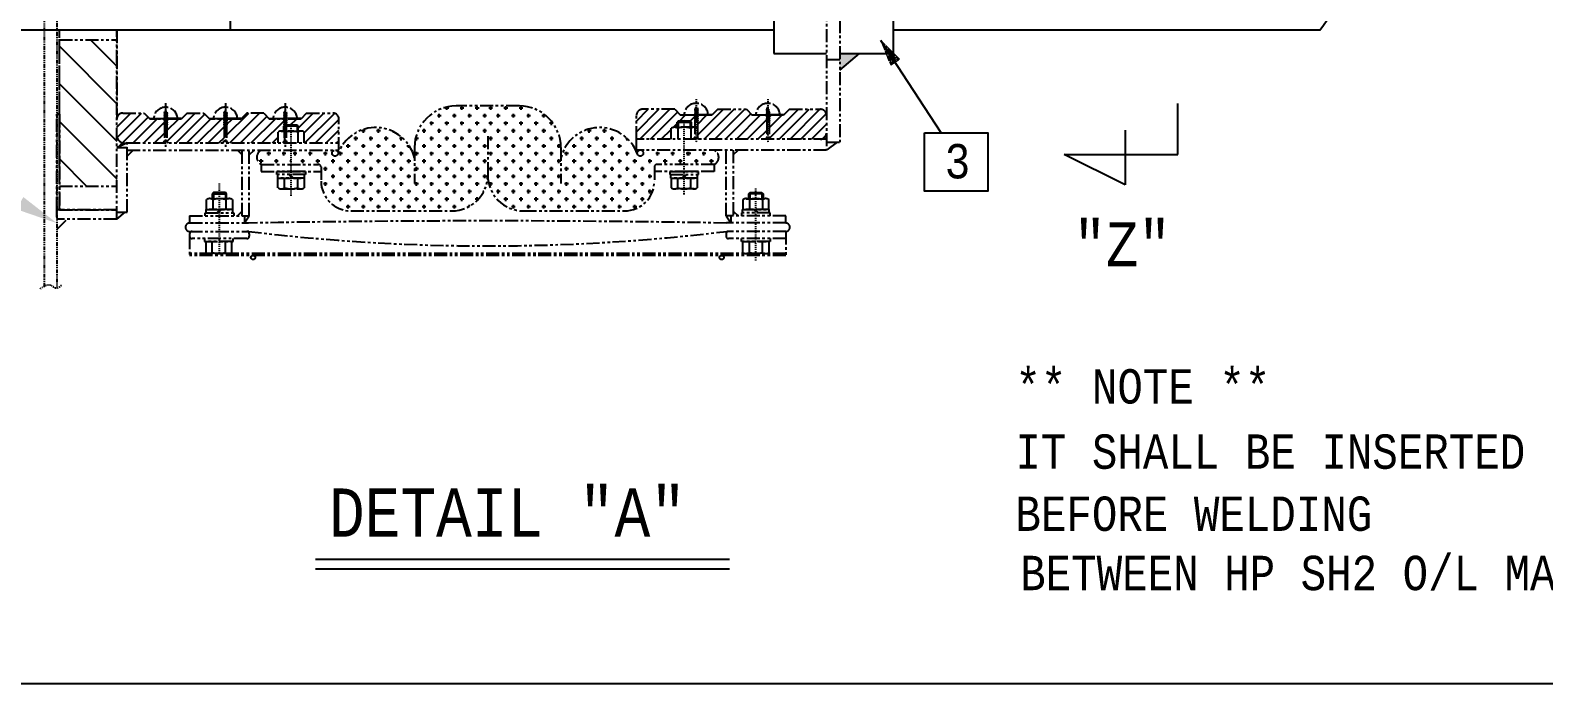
# Model space of a CAD drawing. Header units: inches. Extents: x 2106 to 2947, y -14 to 580.
# Drawn here: x 2450.6 to 2595.8, y 103.9 to 166.6 of the extents above; entities that cross this region are included whole.
import ezdxf

# ---------------------------------------------------------------- set-up
doc = ezdxf.new("R2010")
doc.units = ezdxf.units.IN
doc.header["$MEASUREMENT"] = 0
for name, pattern in [('CENTER', [2, 1.25, -0.25, 0.25, -0.25]), ('PHANTOM', [2.5, 1.25, -0.25, 0.25, -0.25, 0.25, -0.25]), ('Solid', [1, 1, 0])]:
    doc.linetypes.add(name, pattern=pattern)
for name, color, linetype in [('2', 2, 'Continuous'), ('6', 6, 'PHANTOM'), ('DIM-LINES', 7, 'Continuous'), ('ISO-TEXT', 7, 'Continuous')]:
    doc.layers.add(name, color=color, linetype=linetype)
for name, color, linetype, lineweight in [('dimension', 2, 'Solid', 13), ('message', 2, 'Solid', 13), ('weldDimension', 2, 'Solid', 13)]:
    doc.layers.add(name, color=color, linetype=linetype, lineweight=lineweight)
doc.styles.add('fixedText', font='MONOTXT8.shx', dxfattribs={"width": 0.85})
doc.styles.add('MONOTXT', font='MONOTXT.shx', dxfattribs={"width": 0.8})
pattern_1 = [(225, (-4282.06155, -5099.847), (0.514838083, -0.514838083), [])]
pattern_2 = [(225, (-4278.7364, -5099.4808), (0.514838083, -0.514838083), [])]

msp = doc.modelspace()

# ---------------------------------------------------------------- hatches: boundary and pattern name
at = {"layer": '2'}
h = msp.add_hatch(color=1, dxfattribs=at)
h.dxf.hatch_style = 1
h.paths.add_polyline_path([(2530.18, 164.42), (2528.28, 164.42), (2528.28, 162.8)])
at = {"layer": '6', "transparency": 33554687}
h = msp.add_hatch(dxfattribs=at)
h.set_pattern_fill('ANSI31', color=256, scale=0.22932, angle=180)
h.set_pattern_definition(pattern_1)
h.paths.add_polyline_path([(2474.94, 157.57), (2474.91, 157.57), (2474.91, 157.75), (2474.91, 157.93), (2474.91, 158.11), (2473.56, 158.11), (2472.99, 158.68), (2471.38, 158.68), (2470.81, 158.11), (2469.42, 158.1), (2469.42, 157.93), (2469.42, 157.75), (2469.43, 157.57), (2469.43, 156), (2469.57, 155.82), (2474.36, 155.82), (2474.36, 156.87, -0.151165), (2474.68, 156.96), (2474.93, 156.96), (2474.93, 157.44)])
h.paths.add_polyline_path([(2469.07, 155.82), (2469.2, 156), (2469.17, 157.57), (2469.17, 157.75), (2469.17, 157.93), (2469.17, 158.11), (2467.83, 158.11), (2467.25, 158.68), (2465.65, 158.68), (2465.07, 158.11), (2463.69, 158.1), (2463.69, 157.93), (2463.69, 157.75), (2463.7, 157.57), (2463.7, 156), (2463.83, 155.82)])
h.paths.add_polyline_path([(2463.33, 155.82), (2463.47, 156), (2463.44, 157.57), (2463.44, 157.75), (2463.44, 157.93), (2463.44, 158.11), (2462.09, 158.11), (2461.52, 158.68), (2459.46, 158.68, 0.414214), (2458.88, 158.11), (2458.88, 156.39), (2458.88, 155.36), (2459.57, 155.82), (2463.33, 155.82)])
h = msp.add_hatch(dxfattribs=at)
h.set_pattern_fill('ANSI31', color=256, scale=0.22932, angle=180)
h.set_pattern_definition(pattern_1)
h.paths.add_polyline_path([(2476.54, 158.11), (2475.19, 158.11), (2475.16, 158.1), (2475.19, 157.93), (2475.16, 157.93), (2475.19, 157.75), (2475.16, 157.75), (2475.16, 157.55), (2475.62, 157.55), (2476.2, 157.55), (2476.31, 157.44), (2476.31, 156.96), (2476.57, 156.96, -0.151165), (2476.88, 156.87), (2476.88, 155.82), (2480.21, 155.82), (2480.21, 158.11, 0.414214), (2479.64, 158.68), (2477.11, 158.68)])
h = msp.add_hatch(dxfattribs=at)
h.set_pattern_fill('CROSS', color=256, scale=0.11466, angle=90)
h.set_pattern_definition([(90, (-4232.6293, -5923.488), (-0.728091, 0.728091), [0.3640455, -1.0921365]), (180, (-4232.44726, -5923.306), (-0.728091, -0.728091), [0.3640455, -1.0921365])])
h.paths.add_polyline_path([(2475.62, 155.13), (2479.84, 155.13, 1), (2479.84, 154.56, 0.327092), (2480.11, 154.76, -0.737859), (2487.46, 154.4), (2487.46, 155.37, -0.414214), (2491.47, 159.38), (2494.49, 159.38), (2494.49, 152.74, -0.414214), (2491.05, 149.3), (2481.36, 149.3, -0.414214), (2478.49, 152.17), (2478.49, 153.07), (2478.49, 153.52, 0.414214), (2478.26, 153.75), (2475.62, 153.75)])
h = msp.add_hatch(dxfattribs=at)
h.set_pattern_fill('CROSS', color=256, scale=0.11466, angle=90)
h.set_pattern_definition([(90, (-4229.87744, -5923.488), (-0.728091, 0.728091), [0.3640455, -1.0921365]), (180, (-4229.6954, -5923.306), (-0.728091, -0.728091), [0.3640455, -1.0921365])])
h.paths.add_polyline_path([(2513.92, 155.13), (2509.13, 155.13, -1), (2509.13, 154.56, -0.327092), (2508.86, 154.76, 0.737859), (2501.51, 154.4), (2501.51, 155.37, 0.414214), (2497.5, 159.38), (2494.49, 159.38), (2494.49, 152.74, 0.414214), (2497.93, 149.3), (2507.62, 149.3, 0.414214), (2510.48, 152.17), (2510.48, 153.07), (2510.48, 153.52, -0.414214), (2510.71, 153.75), (2513.92, 153.75)])
h = msp.add_hatch(dxfattribs=at)
h.set_pattern_fill('ANSI31', color=256, scale=0.22932, angle=180)
h.set_pattern_definition(pattern_2)
h.paths.add_polyline_path([(2522.86, 158.48), (2521.48, 158.47), (2521.48, 158.29), (2521.48, 158.11), (2521.49, 157.93), (2521.49, 156.36), (2521.62, 156.18), (2526.42, 156.18, 0.414214), (2526.99, 156.76), (2526.99, 158.48, 0.414214), (2526.42, 159.05), (2523.44, 159.05)])
h.paths.add_polyline_path([(2513.93, 157.92), (2514.04, 157.81), (2514.04, 157.33), (2514.29, 157.33, -0.03956), (2514.38, 157.32), (2514.35, 157.93), (2514.35, 158.11), (2514.35, 158.29), (2514.35, 158.48), (2513, 158.48), (2512.43, 159.05), (2509.34, 159.05, 0.414214), (2508.76, 158.48), (2508.76, 156.18), (2512.09, 156.18), (2512.09, 157.23, -0.151165), (2512.41, 157.33), (2512.66, 157.33), (2512.66, 157.81), (2512.77, 157.92), (2513.35, 157.92)])
h = msp.add_hatch(dxfattribs=at)
h.set_pattern_fill('ANSI31', color=256, scale=0.22932, angle=180)
h.set_pattern_definition(pattern_2)
h.paths.add_polyline_path([(2521.12, 156.18), (2521.26, 156.36), (2521.26, 157.93), (2521.23, 157.93), (2521.27, 158.11), (2521.23, 158.11), (2521.27, 158.29), (2521.23, 158.29), (2521.27, 158.47), (2521.23, 158.48), (2519.88, 158.48), (2519.31, 159.05), (2516.56, 159.05), (2515.99, 158.48), (2514.64, 158.47), (2514.6, 158.47), (2514.64, 158.29), (2514.6, 158.29), (2514.64, 158.11), (2514.6, 158.11), (2514.64, 157.93), (2514.61, 157.93), (2514.61, 156.36), (2514.74, 156.18)])
at = {"layer": '6'}
h = msp.add_hatch(dxfattribs=at)
h.set_pattern_fill('CROSS', color=256, scale=0.11466, angle=90)
h.set_pattern_definition([(90, (-4235.151, -5923.488), (-0.728091, 0.728091), [0.3640455, -1.0921365]), (180, (-4234.96895, -5923.306), (-0.728091, -0.728091), [0.3640455, -1.0921365])])
h.paths.add_polyline_path([(2472.76, 155.13, 0.639523), (2472.76, 153.75), (2475.62, 153.75), (2475.62, 155.13)])
h = msp.add_hatch(dxfattribs=at)
h.set_pattern_fill('CROSS', color=256, scale=0.11466, angle=90)
h.set_pattern_definition([(90, (-4231.2525, -5923.488), (-0.728091, 0.728091), [0.3640455, -1.0921365]), (180, (-4231.0705, -5923.306), (-0.728091, -0.728091), [0.3640455, -1.0921365])])
h.paths.add_polyline_path([(2516.21, 155.13, -0.639523), (2516.21, 153.75), (2513.35, 153.75), (2513.35, 155.13)])

# ---------------------------------------------------------------- linework, layer by layer
at = {"layer": '2', "color": 4}
msp.add_line((2469.77, 201.87), (2469.77, 166.64), dxfattribs=at)
at = {"layer": '2', "color": 1}
msp.add_line((2528.28, 162.8), (2530.18, 164.42), dxfattribs=at)
at = {"layer": '2', "color": 2}
for p, q in [((2560.72, 154.72), (2560.72, 159.62)), ((2555.65, 157.04), (2555.65, 151.8)), ((2555.65, 151.8), (2549.8, 154.72)), ((2549.8, 154.72), (2560.72, 154.72)), ((2477.97, 115.89), (2517.69, 115.89)), ((2477.97, 114.95), (2517.69, 114.95))]:
    msp.add_line(p, q, dxfattribs=at)
msp.add_lwpolyline([(2375.83, 261.26), (2723.13, 261.26), (2723.13, 103.92), (2375.83, 103.92)], close=True, dxfattribs=at)
at = {"layer": '2', "color": 4}
msp.add_lwpolyline([(2536.39, 156.8), (2542.49, 156.8), (2542.49, 151.19), (2536.39, 151.19)], close=True, dxfattribs=at)
at = {"layer": '6', "linetype": 'PHANTOM', "ltscale": 0.3}
for p, q in [((2451.91, 226.4), (2451.91, 142.05)), ((2453.15, 171.69), (2453.15, 141.88))]:
    msp.add_line(p, q, dxfattribs=at)
at = {"layer": '6'}
for p, q in [((2528.28, 212.62), (2528.28, 155.91)), ((2526.99, 184.25), (2526.99, 155.13)), ((2453.38, 153.52), (2453.38, 166.64)), ((2453.38, 149.4), (2453.38, 166.64)), ((2453.38, 165.72), (2458.88, 165.72)), ((2458.88, 166.64), (2458.88, 158.11)), ((2458.88, 153.52), (2458.88, 166.64)), ((2528.28, 163.81), (2526.99, 163.81)), ((2453.38, 158.57), (2453.15, 158.57)), ((2453.15, 149.4), (2453.15, 158.57)), ((2453.38, 158.57), (2453.38, 149.4)), ((2459.46, 158.68), (2461.52, 158.68)), ((2461.52, 158.68), (2462.09, 158.11)), ((2463.48, 158.82), (2463.44, 158.64)), ((2463.44, 158.64), (2463.73, 158.64)), ((2463.48, 158.64), (2463.44, 158.46)), ((2463.44, 158.46), (2463.73, 158.46)), ((2463.48, 158.46), (2463.44, 158.28)), ((2463.69, 158.82), (2463.48, 158.82)), ((2463.69, 158.64), (2463.48, 158.64)), ((2463.69, 158.46), (2463.48, 158.46)), ((2463.69, 158.82), (2463.73, 158.64)), ((2463.69, 158.64), (2463.73, 158.46)), ((2463.69, 158.46), (2463.73, 158.28)), ((2465.65, 158.68), (2465.07, 158.11)), ((2465.65, 158.68), (2467.25, 158.68)), ((2467.25, 158.68), (2467.83, 158.11)), ((2469.21, 158.82), (2469.17, 158.64)), ((2469.17, 158.64), (2469.46, 158.64)), ((2469.21, 158.64), (2469.17, 158.46)), ((2469.17, 158.46), (2469.46, 158.46)), ((2469.21, 158.46), (2469.17, 158.28)), ((2469.42, 158.82), (2469.21, 158.82)), ((2469.42, 158.64), (2469.21, 158.64)), ((2469.42, 158.46), (2469.21, 158.46)), ((2469.42, 158.82), (2469.46, 158.64)), ((2469.42, 158.64), (2469.46, 158.46)), ((2469.42, 158.46), (2469.46, 158.28)), ((2471.38, 158.68), (2470.81, 158.11)), ((2472.99, 158.68), (2471.38, 158.68)), ((2472.99, 158.68), (2473.56, 158.11)), ((2474.94, 158.82), (2474.91, 158.64)), ((2474.91, 158.64), (2475.19, 158.64)), ((2474.94, 158.64), (2474.91, 158.46)), ((2474.91, 158.46), (2475.19, 158.46)), ((2474.94, 158.46), (2474.91, 158.28)), ((2475.16, 158.82), (2474.94, 158.82)), ((2475.16, 158.64), (2474.94, 158.64)), ((2475.16, 158.46), (2474.94, 158.46)), ((2475.16, 158.82), (2475.19, 158.64)), ((2475.16, 158.64), (2475.19, 158.46)), ((2475.16, 158.46), (2475.19, 158.28)), ((2477.11, 158.68), (2476.54, 158.11)), ((2477.11, 158.68), (2479.64, 158.68)), ((2497.5, 159.38), (2491.47, 159.38)), ((2508.76, 156.18), (2508.76, 158.48)), ((2512.43, 159.05), (2509.34, 159.05)), ((2512.43, 159.05), (2513, 158.48)), ((2513, 158.53), (2513, 158.48)), ((2513, 158.53), (2514.49, 158.53)), ((2515.99, 158.48), (2513, 158.48)), ((2514.39, 159.19), (2514.35, 159.01)), ((2514.35, 159.01), (2514.64, 159.01)), ((2514.39, 159.01), (2514.35, 158.83)), ((2514.35, 158.83), (2514.64, 158.83)), ((2514.39, 158.83), (2514.35, 158.65)), ((2514.35, 158.65), (2514.64, 158.65)), ((2514.39, 158.65), (2514.35, 158.47)), ((2514.35, 158.47), (2514.64, 158.47)), ((2514.39, 158.47), (2514.35, 158.29)), ((2514.6, 159.19), (2514.39, 159.19)), ((2514.6, 159.01), (2514.39, 159.01)), ((2514.6, 158.83), (2514.39, 158.83)), ((2514.6, 158.65), (2514.39, 158.65)), ((2514.6, 158.47), (2514.39, 158.47)), ((2515.99, 158.53), (2514.49, 158.53)), ((2514.6, 159.19), (2514.64, 159.01)), ((2514.6, 159.01), (2514.64, 158.83)), ((2514.6, 158.83), (2514.64, 158.65)), ((2514.6, 158.65), (2514.64, 158.47)), ((2514.6, 158.47), (2514.64, 158.29)), ((2516.56, 159.05), (2515.99, 158.48)), ((2515.99, 158.53), (2515.99, 158.48)), ((2516.56, 159.05), (2519.31, 159.05)), ((2519.31, 159.05), (2519.88, 158.48)), ((2519.88, 158.53), (2519.88, 158.48)), ((2519.88, 158.53), (2521.37, 158.53)), ((2522.86, 158.48), (2519.88, 158.48)), ((2521.27, 159.19), (2521.23, 159.01)), ((2521.23, 159.01), (2521.52, 159.01)), ((2521.27, 159.01), (2521.23, 158.83)), ((2521.23, 158.83), (2521.52, 158.83)), ((2521.27, 158.83), (2521.23, 158.65)), ((2521.23, 158.65), (2521.52, 158.65)), ((2521.27, 158.65), (2521.23, 158.47)), ((2521.23, 158.47), (2521.52, 158.47)), ((2521.27, 158.47), (2521.23, 158.29)), ((2521.48, 159.19), (2521.27, 159.19)), ((2521.48, 159.01), (2521.27, 159.01)), ((2521.48, 158.83), (2521.27, 158.83)), ((2521.48, 158.65), (2521.27, 158.65)), ((2521.48, 158.47), (2521.27, 158.47)), ((2522.86, 158.53), (2521.37, 158.53)), ((2521.48, 158.83), (2521.52, 158.65)), ((2521.48, 158.82), (2521.52, 158.64)), ((2521.48, 158.65), (2521.52, 158.47)), ((2521.48, 158.64), (2521.52, 158.46)), ((2521.48, 158.47), (2521.52, 158.29)), ((2523.44, 159.05), (2522.86, 158.48)), ((2522.86, 158.53), (2522.86, 158.48)), ((2523.44, 159.05), (2526.42, 159.05)), ((2458.88, 148.52), (2458.88, 158.11)), ((2462.09, 158.17), (2462.09, 158.11)), ((2462.09, 158.17), (2463.58, 158.17)), ((2465.07, 158.11), (2462.09, 158.11)), ((2463.44, 158.28), (2463.73, 158.28)), ((2463.48, 158.28), (2463.44, 158.1)), ((2463.44, 158.1), (2463.73, 158.1)), ((2463.48, 158.1), (2463.44, 157.93)), ((2463.44, 157.93), (2463.73, 157.93)), ((2463.48, 157.93), (2463.44, 157.75)), ((2463.44, 157.75), (2463.73, 157.75)), ((2463.48, 157.75), (2463.44, 157.57)), ((2463.44, 157.57), (2463.73, 157.57)), ((2463.47, 157.57), (2463.47, 156)), ((2463.69, 158.28), (2463.48, 158.28)), ((2463.69, 158.1), (2463.48, 158.1)), ((2463.69, 157.93), (2463.48, 157.93)), ((2463.69, 157.75), (2463.48, 157.75)), ((2465.07, 158.17), (2463.58, 158.17)), ((2463.69, 158.28), (2463.73, 158.1)), ((2463.69, 158.1), (2463.73, 157.93)), ((2463.69, 157.93), (2463.73, 157.75)), ((2463.69, 157.75), (2463.73, 157.57)), ((2463.7, 157.57), (2463.7, 156)), ((2465.07, 158.17), (2465.07, 158.11)), ((2467.83, 158.17), (2467.83, 158.11)), ((2467.83, 158.17), (2469.32, 158.17)), ((2470.81, 158.11), (2467.83, 158.11)), ((2469.17, 158.28), (2469.46, 158.28)), ((2469.21, 158.28), (2469.17, 158.1)), ((2469.17, 158.1), (2469.46, 158.1)), ((2469.21, 158.1), (2469.17, 157.93)), ((2469.17, 157.93), (2469.46, 157.93)), ((2469.21, 157.93), (2469.17, 157.75)), ((2469.17, 157.75), (2469.46, 157.75)), ((2469.21, 157.75), (2469.17, 157.57)), ((2469.17, 157.57), (2469.46, 157.57)), ((2469.2, 157.57), (2469.2, 156)), ((2469.42, 158.28), (2469.21, 158.28)), ((2469.42, 158.1), (2469.21, 158.1)), ((2469.42, 157.93), (2469.21, 157.93)), ((2469.42, 157.75), (2469.21, 157.75)), ((2470.81, 158.17), (2469.32, 158.17)), ((2469.42, 158.28), (2469.46, 158.1)), ((2469.42, 158.1), (2469.46, 157.93)), ((2469.42, 157.93), (2469.46, 157.75)), ((2469.42, 157.75), (2469.46, 157.57)), ((2469.43, 157.57), (2469.43, 156)), ((2470.81, 158.17), (2470.81, 158.11)), ((2473.56, 158.17), (2473.56, 158.11)), ((2473.56, 158.17), (2475.05, 158.17)), ((2476.54, 158.11), (2473.56, 158.11)), ((2474.36, 156.87), (2474.36, 155.82)), ((2474.68, 156.96), (2476.57, 156.96)), ((2474.91, 158.28), (2475.19, 158.28)), ((2474.94, 158.28), (2474.91, 158.1)), ((2474.91, 158.1), (2475.19, 158.1)), ((2474.94, 158.1), (2474.91, 157.93)), ((2474.91, 157.93), (2475.19, 157.93)), ((2474.94, 157.93), (2474.91, 157.75)), ((2474.91, 157.75), (2475.19, 157.75)), ((2474.94, 157.75), (2474.91, 157.57)), ((2474.91, 157.57), (2475.19, 157.57)), ((2474.93, 157.44), (2475.04, 157.55)), ((2476.31, 157.44), (2474.93, 157.44)), ((2474.93, 156.96), (2474.93, 157.44)), ((2475.16, 158.28), (2474.94, 158.28)), ((2475.16, 158.1), (2474.94, 158.1)), ((2475.16, 157.93), (2474.94, 157.93)), ((2475.16, 157.75), (2474.94, 157.75)), ((2474.94, 157.57), (2474.94, 156)), ((2474.99, 156.87), (2474.99, 155.82)), ((2475.04, 157.55), (2476.2, 157.55)), ((2475.04, 157.55), (2475.04, 156.96)), ((2476.54, 158.17), (2475.05, 158.17)), ((2475.16, 158.28), (2475.19, 158.1)), ((2475.16, 158.1), (2475.19, 157.93)), ((2475.16, 157.93), (2475.19, 157.75)), ((2475.16, 157.75), (2475.19, 157.57)), ((2475.16, 157.57), (2475.16, 156)), ((2476.2, 157.55), (2476.2, 156.96)), ((2476.2, 157.55), (2476.31, 157.44)), ((2476.25, 156.87), (2476.25, 155.82)), ((2476.31, 156.96), (2476.31, 157.44)), ((2476.54, 158.17), (2476.54, 158.11)), ((2476.88, 155.82), (2476.88, 156.87)), ((2480.21, 155.13), (2480.21, 158.11)), ((2512.09, 156.18), (2512.09, 157.23)), ((2514.29, 157.33), (2512.41, 157.33)), ((2512.77, 157.92), (2512.66, 157.81)), ((2512.66, 157.81), (2514.04, 157.81)), ((2512.66, 157.33), (2512.66, 157.81)), ((2512.72, 157.23), (2512.72, 156.18)), ((2513.93, 157.92), (2512.77, 157.92)), ((2512.77, 157.92), (2512.77, 157.33)), ((2513.93, 157.92), (2513.93, 157.33)), ((2514.04, 157.81), (2513.93, 157.92)), ((2513.98, 157.23), (2513.98, 156.18)), ((2514.04, 157.33), (2514.04, 157.81)), ((2514.35, 158.29), (2514.64, 158.29)), ((2514.39, 158.29), (2514.35, 158.11)), ((2514.35, 158.11), (2514.64, 158.11)), ((2514.39, 158.11), (2514.35, 157.93)), ((2514.35, 157.93), (2514.64, 157.93)), ((2514.38, 157.93), (2514.38, 156.36)), ((2514.6, 158.29), (2514.39, 158.29)), ((2514.6, 158.11), (2514.39, 158.11)), ((2514.6, 158.29), (2514.64, 158.11)), ((2514.6, 158.11), (2514.64, 157.93)), ((2514.61, 157.93), (2514.61, 156.36)), ((2514.61, 157.23), (2514.61, 156.18)), ((2521.23, 158.29), (2521.52, 158.29)), ((2521.27, 158.29), (2521.23, 158.11)), ((2521.23, 158.11), (2521.52, 158.11)), ((2521.27, 158.11), (2521.23, 157.93)), ((2521.23, 157.93), (2521.52, 157.93)), ((2521.26, 157.93), (2521.26, 156.36)), ((2521.48, 158.29), (2521.27, 158.29)), ((2521.48, 158.11), (2521.27, 158.11)), ((2521.48, 158.29), (2521.52, 158.11)), ((2521.48, 158.11), (2521.52, 157.93)), ((2521.49, 157.93), (2521.49, 156.36)), ((2459.89, 155.82), (2458.88, 155.36)), ((2459.89, 155.82), (2480.21, 155.82)), ((2459.89, 149.17), (2459.89, 155.82)), ((2463.47, 156), (2463.33, 155.82)), ((2463.47, 156), (2463.33, 155.82)), ((2463.7, 156), (2463.47, 156)), ((2463.7, 156), (2463.47, 156)), ((2463.7, 156), (2463.83, 155.82)), ((2463.7, 156), (2463.83, 155.82)), ((2469.2, 156), (2469.07, 155.82)), ((2469.2, 156), (2469.07, 155.82)), ((2469.43, 156), (2469.2, 156)), ((2469.43, 156), (2469.2, 156)), ((2469.43, 156), (2469.57, 155.82)), ((2469.43, 156), (2469.57, 155.82)), ((2474.94, 156), (2474.8, 155.82)), ((2474.94, 156), (2474.8, 155.82)), ((2475.16, 156), (2474.94, 156)), ((2475.16, 156), (2474.94, 156)), ((2475.16, 156), (2475.3, 155.82)), ((2475.16, 156), (2475.3, 155.82)), ((2494.49, 156.47), (2494.49, 152.74)), ((2526.99, 156.18), (2508.76, 156.18)), ((2508.76, 155.13), (2508.76, 156.18)), ((2514.38, 156.36), (2514.24, 156.18)), ((2514.61, 156.36), (2514.38, 156.36)), ((2514.61, 156.36), (2514.74, 156.18)), ((2521.26, 156.36), (2521.12, 156.18)), ((2521.49, 156.36), (2521.26, 156.36)), ((2521.49, 156.36), (2521.62, 156.18)), ((2526.99, 155.91), (2528.28, 155.91)), ((2528.02, 155.91), (2526.99, 155.13)), ((2459.89, 155.36), (2458.88, 155.36)), ((2459.89, 155.13), (2480.21, 155.13)), ((2459.89, 154.56), (2460.46, 155.13)), ((2470.92, 154.67), (2470.46, 155.13)), ((2470.92, 148.82), (2470.92, 155.13)), ((2471.61, 148.82), (2471.61, 155.13)), ((2471.61, 154.67), (2472.07, 155.13)), ((2471.61, 154.67), (2472.07, 155.13)), ((2471.61, 154.67), (2472.07, 155.13)), ((2487.46, 155.37), (2487.46, 151.92)), ((2501.51, 155.37), (2501.51, 151.92)), ((2526.99, 155.13), (2508.76, 155.13)), ((2517.36, 148.82), (2517.36, 155.13)), ((2518.05, 155.13), (2518.05, 148.82)), ((2518.05, 154.67), (2518.51, 155.13)), ((2472.76, 153.75), (2478.26, 153.75)), ((2472.76, 153.75), (2472.76, 153.07)), ((2472.76, 153.07), (2478.49, 153.07)), ((2474.25, 153.07), (2477, 153.07)), ((2477, 153.07), (2474.25, 153.07)), ((2474.25, 152.78), (2474.25, 153.07)), ((2477, 152.78), (2474.25, 152.78)), ((2474.35, 152.44), (2474.35, 152.78)), ((2475.7, 152.47), (2475.42, 152.75)), ((2475.83, 152.47), (2475.54, 152.75)), ((2476.9, 152.44), (2476.9, 152.78)), ((2477, 153.07), (2477, 152.78)), ((2478.49, 153.52), (2478.49, 153.07)), ((2478.49, 153.52), (2478.49, 152.17)), ((2510.48, 153.52), (2510.48, 153.07)), ((2510.48, 153.52), (2510.48, 152.17)), ((2516.21, 153.07), (2510.48, 153.07)), ((2516.21, 153.75), (2510.71, 153.75)), ((2514.73, 153.07), (2511.97, 153.07)), ((2511.97, 153.07), (2514.73, 153.07)), ((2511.97, 153.07), (2511.97, 152.78)), ((2511.97, 152.78), (2514.73, 152.78)), ((2512.07, 152.44), (2512.07, 152.78)), ((2513.14, 152.47), (2513.43, 152.75)), ((2513.27, 152.47), (2513.55, 152.75)), ((2514.63, 152.44), (2514.63, 152.78)), ((2514.73, 152.78), (2514.73, 153.07)), ((2516.21, 153.75), (2516.21, 153.07)), ((2453.38, 151.69), (2458.88, 151.69)), ((2468.16, 151.06), (2468.06, 150.95)), ((2469.32, 151.06), (2468.16, 151.06)), ((2468.16, 151.06), (2468.16, 150.47)), ((2469.32, 151.06), (2469.32, 150.47)), ((2469.43, 150.95), (2469.32, 151.06)), ((2474.35, 152.44), (2476.9, 152.44)), ((2476.9, 152.44), (2474.35, 152.44)), ((2474.36, 151.51), (2474.36, 152.44)), ((2474.68, 151.42), (2476.57, 151.42)), ((2474.99, 151.51), (2474.99, 152.44)), ((2476.25, 151.51), (2476.25, 152.44)), ((2476.88, 152.44), (2476.88, 151.51)), ((2514.63, 152.44), (2512.07, 152.44)), ((2512.07, 152.44), (2514.63, 152.44)), ((2512.09, 152.44), (2512.09, 151.51)), ((2514.29, 151.42), (2512.41, 151.42)), ((2512.72, 151.51), (2512.72, 152.44)), ((2513.98, 151.51), (2513.98, 152.44)), ((2514.61, 151.51), (2514.61, 152.44)), ((2519.54, 150.95), (2519.65, 151.06)), ((2519.65, 151.06), (2520.81, 151.06)), ((2519.65, 151.06), (2519.65, 150.47)), ((2520.81, 151.06), (2520.81, 150.47)), ((2520.81, 151.06), (2520.91, 150.95)), ((2467.49, 149.45), (2467.49, 150.38)), ((2469.69, 150.47), (2467.8, 150.47)), ((2468.06, 150.95), (2469.43, 150.95)), ((2468.06, 150.95), (2468.06, 150.47)), ((2468.11, 150.38), (2468.11, 149.45)), ((2469.37, 150.38), (2469.37, 149.45)), ((2469.43, 150.47), (2469.43, 150.95)), ((2470, 150.38), (2470, 149.45)), ((2518.97, 150.38), (2518.97, 149.45)), ((2519.28, 150.47), (2521.17, 150.47)), ((2520.91, 150.95), (2519.54, 150.95)), ((2519.54, 150.47), (2519.54, 150.95)), ((2519.6, 150.38), (2519.6, 149.45)), ((2520.86, 150.38), (2520.86, 149.45)), ((2520.91, 150.95), (2520.91, 150.47)), ((2521.48, 149.45), (2521.48, 150.38)), ((2458.88, 149.4), (2453.15, 149.4)), ((2453.15, 148.71), (2453.15, 149.4)), ((2458.88, 148.52), (2453.15, 148.52)), ((2453.15, 147.53), (2454.14, 148.52)), ((2453.38, 149.4), (2458.88, 149.4)), ((2458.88, 149.17), (2459.89, 149.17)), ((2458.88, 148.52), (2459.7, 149.17)), ((2465.88, 148.82), (2471.61, 148.82)), ((2465.88, 148.82), (2465.88, 148.14)), ((2467.37, 149.11), (2470.12, 149.11)), ((2467.37, 148.82), (2467.37, 149.11)), ((2467.47, 149.45), (2470.02, 149.45)), ((2467.47, 149.11), (2467.47, 149.45)), ((2470, 149.45), (2467.49, 149.45)), ((2468.54, 149.14), (2468.82, 149.43)), ((2468.66, 149.14), (2468.95, 149.43)), ((2470.02, 149.11), (2470.02, 149.45)), ((2470.12, 149.11), (2470.12, 148.82)), ((2470.92, 149.28), (2470.46, 148.82)), ((2471.15, 148.14), (2471.61, 148.82)), ((2471.15, 148.82), (2471.15, 148.14)), ((2481.36, 149.3), (2491.05, 149.3)), ((2497.93, 149.3), (2507.62, 149.3)), ((2523.09, 148.82), (2517.36, 148.82)), ((2517.36, 148.82), (2517.82, 148.14)), ((2517.82, 148.82), (2517.82, 148.14)), ((2518.05, 149.28), (2518.51, 148.82)), ((2521.6, 149.11), (2518.85, 149.11)), ((2518.85, 149.11), (2518.85, 148.82)), ((2521.5, 149.45), (2518.95, 149.45)), ((2518.95, 149.11), (2518.95, 149.45)), ((2518.97, 149.45), (2521.48, 149.45)), ((2520.31, 149.14), (2520.02, 149.43)), ((2520.43, 149.14), (2520.15, 149.43)), ((2521.5, 149.11), (2521.5, 149.45)), ((2521.6, 148.82), (2521.6, 149.11)), ((2523.09, 148.14), (2523.09, 148.82)), ((2465.88, 148.14), (2471.51, 148.14)), ((2465.88, 147.33), (2471.46, 147.33)), ((2465.88, 147.1), (2465.88, 146.87)), ((2465.88, 146.87), (2465.88, 145.03)), ((2471.61, 147.1), (2471.61, 146.87)), ((2517.36, 147.1), (2517.36, 146.87)), ((2523.09, 148.14), (2517.4, 148.14)), ((2523.09, 147.33), (2517.51, 147.33)), ((2523.09, 147.33), (2523.09, 146.64)), ((2523.09, 147.33), (2523.09, 145.03)), ((2471.38, 146.64), (2466.11, 146.64)), ((2467.31, 146.64), (2467.31, 146.36)), ((2467.31, 146.36), (2470.06, 146.36)), ((2469.94, 146.36), (2467.43, 146.36)), ((2467.43, 146.36), (2467.43, 145.31)), ((2468.06, 145.31), (2468.06, 146.36)), ((2469.32, 145.31), (2469.32, 146.36)), ((2469.94, 145.31), (2469.94, 146.36)), ((2470.06, 146.36), (2470.06, 146.64)), ((2523.09, 146.64), (2517.59, 146.64)), ((2518.85, 146.36), (2518.85, 146.64)), ((2521.6, 146.36), (2518.85, 146.36)), ((2518.97, 146.36), (2521.48, 146.36)), ((2518.97, 145.31), (2518.97, 146.36)), ((2519.6, 145.31), (2519.6, 146.36)), ((2520.86, 145.31), (2520.86, 146.36)), ((2521.48, 146.36), (2521.48, 145.31)), ((2521.6, 146.64), (2521.6, 146.36)), ((2523.09, 145.21), (2465.88, 145.21)), ((2523.09, 145.03), (2465.88, 145.03)), ((2469.63, 145.21), (2467.74, 145.21))]:
    msp.add_line(p, q, dxfattribs=at)
at = {"layer": '6', "color": 2, "linetype": 'ByBlock'}
for p, q in [((2521.95, 204.09), (2521.95, 164.42)), ((2533.41, 204.09), (2533.41, 164.42)), ((2521.95, 166.64), (2432.58, 166.64)), ((2574.33, 166.64), (2533.41, 166.64)), ((2521.95, 164.42), (2526.99, 164.42)), ((2528.28, 164.42), (2533.41, 164.42))]:
    msp.add_line(p, q, dxfattribs=at)
at = {"layer": '6', "linetype": 'Continuous'}
for p, q in [((2456.36, 165.72), (2458.88, 163.2)), ((2453.38, 165.1), (2458.88, 159.59)), ((2453.38, 161.49), (2458.88, 155.99)), ((2453.38, 157.89), (2458.88, 152.39)), ((2453.38, 154.29), (2455.98, 151.69))]:
    msp.add_line(p, q, dxfattribs=at)
at = {"layer": '6', "linetype": 'CENTER', "ltscale": 0.04}
for p, q in [((2514.49, 160.04), (2514.49, 155.83)), ((2521.37, 160.04), (2521.37, 155.83)), ((2475.62, 150.76), (2475.62, 157.74)), ((2513.35, 150.89), (2513.35, 158.11)), ((2468.74, 145.24), (2468.74, 151.95)), ((2520.23, 144.55), (2520.23, 151.48))]:
    msp.add_line(p, q, dxfattribs=at)
at = {"layer": '6', "linetype": 'CENTER'}
for p, q in [((2463.58, 159.64), (2463.58, 155.46)), ((2469.32, 159.64), (2469.32, 155.46)), ((2475.05, 159.64), (2475.05, 155.46))]:
    msp.add_line(p, q, dxfattribs=at)
at = {"layer": '6'}
for centre, radius in [((2479.84, 154.84), 0.287), ((2509.13, 154.84), 0.287), ((2471.97, 144.83), 0.202), ((2516.94, 144.83), 0.202)]:
    msp.add_circle(centre, radius, dxfattribs=at)
at = {"layer": '6', "color": 2, "linetype": 'ByBlock'}
msp.add_arc((2562.98, 175.45), 14.37, 322.1954, 37.8046, dxfattribs=at)
at = {"layer": '6'}
for centre, radius, start, end in [((2459.46, 158.11), 0.573, 90, 180), ((2463.58, 158.11), 1.15, 90, 177.134), ((2463.58, 158.11), 1.15, 2.866, 90), ((2469.32, 158.11), 1.15, 90, 177.134), ((2469.32, 158.11), 1.15, 2.866, 90), ((2475.05, 158.11), 1.15, 90, 177.134), ((2475.05, 158.11), 1.15, 2.866, 90), ((2479.64, 158.11), 0.573, 0, 90), ((2491.47, 155.37), 4.01, 90, 180), ((2497.5, 155.37), 4.01, 0, 90), ((2509.34, 158.48), 0.573, 90, 180), ((2514.49, 158.48), 1.15, 90, 177.134), ((2514.49, 158.48), 1.15, 2.866, 90), ((2521.37, 158.48), 1.15, 90, 177.134), ((2521.37, 158.48), 1.15, 2.866, 90), ((2526.42, 158.48), 0.573, 360, 90), ((2474.68, 156.41), 0.557, 55.6158, 124.3842), ((2475.62, 154.88), 2.08, 72.412, 107.588), ((2476.57, 156.41), 0.557, 55.6158, 124.3842), ((2483.73, 153.45), 3.85, 14.3599, 160.1443), ((2505.24, 153.45), 3.85, 19.8557, 165.6401), ((2512.41, 156.77), 0.557, 55.6158, 124.3842), ((2513.35, 155.25), 2.08, 72.412, 107.588), ((2514.29, 156.77), 0.557, 55.6158, 124.3842), ((2459.7, 156.65), 0.855, 197.7045, 282.916), ((2526.42, 156.76), 0.573, 270, 360), ((2473.08, 154.44), 0.758, 114.8012, 245.1988), ((2515.9, 154.44), 0.758, 294.8012, 65.1988), ((2478.26, 153.52), 0.229, 0, 90), ((2478.26, 153.52), 0.229, 0, 90), ((2491.05, 152.74), 3.44, 270, 0), ((2497.93, 152.74), 3.44, 180, 270), ((2510.71, 153.52), 0.229, 90, 180), ((2510.71, 153.52), 0.229, 90, 180), ((2474.68, 151.97), 0.557, 235.6158, 304.3842), ((2475.62, 153.5), 2.08, 252.412, 287.588), ((2476.57, 151.97), 0.557, 235.6158, 304.3842), ((2481.36, 152.17), 2.87, 180, 270), ((2507.62, 152.17), 2.87, 270, 0), ((2512.41, 151.97), 0.557, 235.6158, 304.3842), ((2513.35, 153.5), 2.08, 252.412, 287.588), ((2514.29, 151.97), 0.557, 235.6158, 304.3842), ((2467.8, 149.92), 0.557, 55.6158, 124.3842), ((2468.74, 148.39), 2.08, 72.412, 107.588), ((2469.69, 149.92), 0.557, 55.6158, 124.3842), ((2519.28, 149.92), 0.557, 55.6158, 124.3842), ((2520.23, 148.39), 2.08, 72.412, 107.588), ((2521.17, 149.92), 0.557, 55.6158, 124.3842), ((2494.46, -1129.25), 1277.59, 88.97094, 91.02906), ((2465.88, 147.73), 0.401, 90, 270), ((2466.11, 147.1), 0.229, 90, 180), ((2466.11, 146.87), 0.229, 180, 270), ((2471.38, 147.1), 0.229, 0, 90), ((2471.38, 146.87), 0.229, 270, 360), ((2471.46, 146.87), 0.459, 79.01, 90), ((2494.48, 336.11), 190.17, 263.0708, 276.9292), ((2517.59, 147.1), 0.229, 90, 180), ((2517.59, 146.87), 0.229, 180, 270), ((2517.51, 146.87), 0.459, 90, 100.99), ((2523.09, 147.73), 0.401, 270, 90), ((2467.74, 145.77), 0.557, 235.6158, 304.3842), ((2468.69, 147.29), 2.08, 252.412, 287.588), ((2469.63, 145.77), 0.557, 235.6158, 304.3842), ((2519.28, 145.77), 0.557, 235.6158, 304.3842), ((2520.23, 147.29), 2.08, 252.412, 287.588), ((2521.17, 145.77), 0.557, 235.6158, 304.3842)]:
    msp.add_arc(centre, radius, start, end, dxfattribs=at)
at = {"layer": '6', "linetype": 'PHANTOM', "ltscale": 0.04}
msp.add_spline([(2453.57, 142.13), (2453.01, 141.88), (2452.64, 142.12), (2451.5, 141.79)], degree=3, dxfattribs=at)
at = {"layer": 'DIM-LINES', "color": 4}
msp.add_line((2537.99, 156.8), (2532.22, 165.67), dxfattribs=at)
at = {"layer": 'dimension', "color": 4}
msp.add_solid([(2449.92, 150.63), (2453.15, 148.12), (2449.28, 149.45)], dxfattribs=at)
at = {"layer": 'weldDimension', "color": 4, "flags": 128}
msp.add_lwpolyline([(2532.22, 165.67), (2533.16, 163.31), (2534, 163.86), (2532.22, 165.67), (2532.49, 165.25), (2533.24, 163.37), (2533.91, 163.8), (2532.49, 165.25), (2532.76, 164.84), (2533.33, 163.42), (2533.83, 163.75), (2532.76, 164.84), (2533.03, 164.42), (2533.41, 163.47), (2533.74, 163.69), (2533.03, 164.42), (2533.31, 164), (2533.49, 163.53), (2533.66, 163.64), (2533.31, 164)], dxfattribs=at)

# ---------------------------------------------------------------- texts
at = {"layer": 'ISO-TEXT', "color": 2, "style": 'MONOTXT', "width": 0.8566}
for s, height, p in [('3', 3.3, (2538.35, 152.42)), ('** NOTE **', 3.3, (2545.13, 130.81)), ('IT SHALL BE INSERTED EXP.JOINT ', 3.3, (2545.13, 124.55)), ('DETAIL "A"', 4.62, (2479.26, 118.04)), ('BEFORE WELDING ', 3.3, (2545.13, 118.59)), ('BETWEEN HP SH2 O/L MANIFOLD AND PIPE.', 3.3, (2545.59, 112.9))]:
    msp.add_text(s, height=height, dxfattribs=at).set_placement(p)
at = {"layer": 'message', "style": 'fixedText', "width": 0.85}
msp.add_text('"Z"', height=4.228, dxfattribs=at).set_placement((2550.71, 143.99))

doc.saveas('drawing.dxf')
